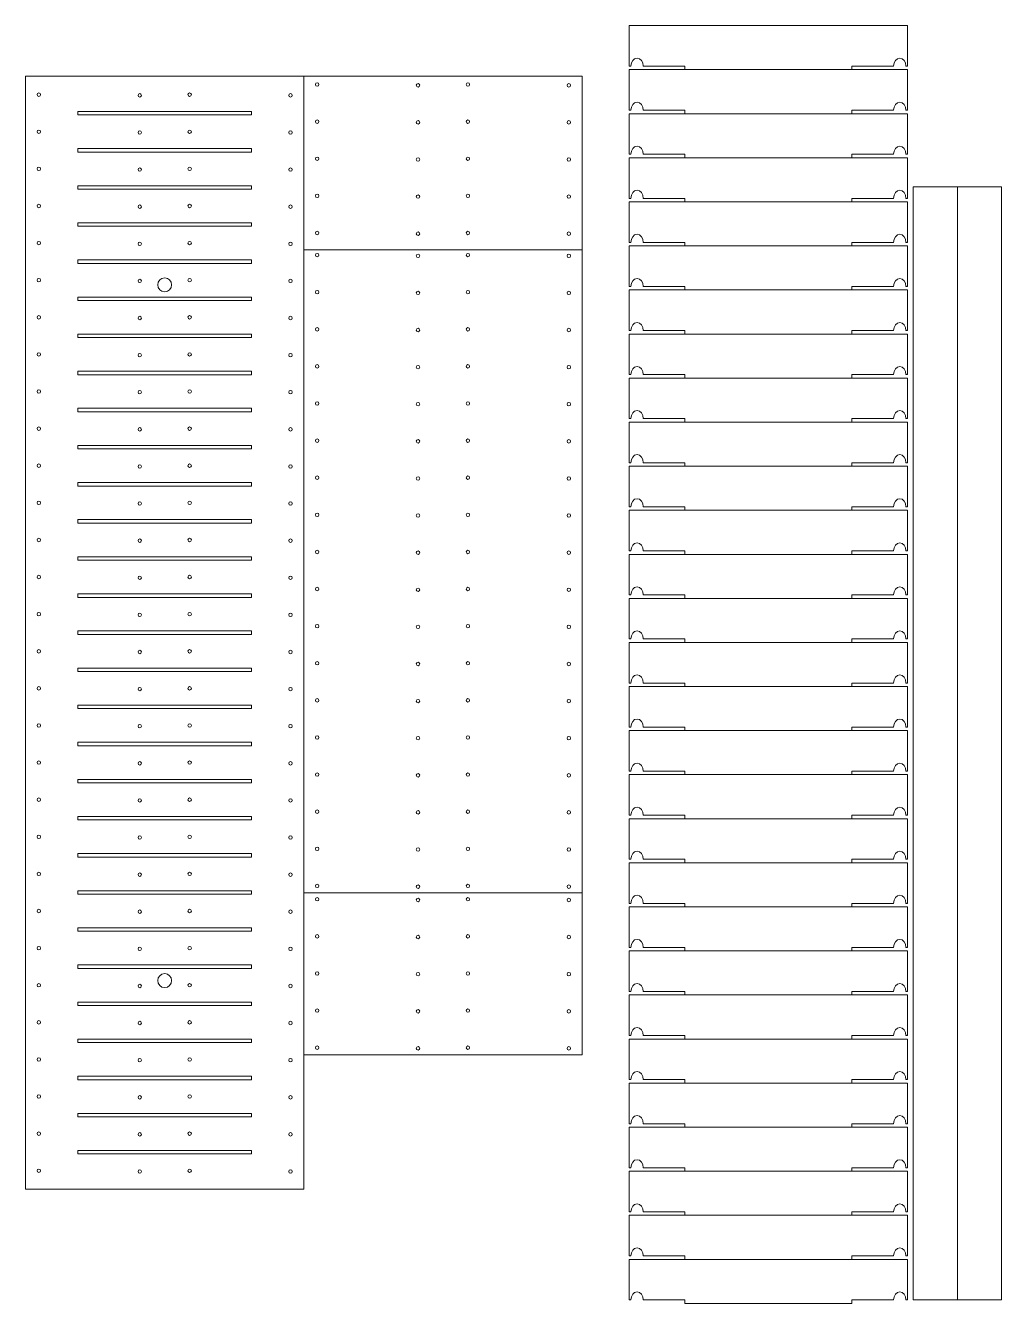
# Model space of a CAD drawing. Header units: millimetres. Extents: x -297 to 1661, y -577 to 525.
# Drawn here: x 819 to 1661, y -577 to 525 of the extents above; entities that cross this region are included whole.
import ezdxf

# ---------------------------------------------------------------- set-up
doc = ezdxf.new("R2010")
doc.units = ezdxf.units.MM
doc.header["$MEASUREMENT"] = 0
doc.layers.add('Layer 1', color=7, linetype='Continuous')

msp = doc.modelspace()

# ---------------------------------------------------------------- linework, layer by layer
at = {"layer": 'Layer 1', "color": 250, "lineweight": 20}
for points in [[(819.1889, -479.0103), (1059.1889, -479.0103), (1059.1889, 480.9897), (819.1889, 480.9897), (819.1889, -479.0103)], [(1059.1889, 331.2017), (1299.1889, 331.2017), (1299.1889, 480.9897), (1059.1889, 480.9897), (1059.1889, 331.2017)], [(864.1889, 447.4897), (1014.1889, 447.4897), (1014.1889, 450.4897), (864.1889, 450.4897), (864.1889, 447.4897)], [(864.1889, 415.4897), (1014.1889, 415.4897), (1014.1889, 418.4897), (864.1889, 418.4897), (864.1889, 415.4897)], [(864.1889, 383.4897), (1014.1889, 383.4897), (1014.1889, 386.4897), (864.1889, 386.4897), (864.1889, 383.4897)], [(1584.8147, -574.4231), (1622.8147, -574.4231), (1622.8147, 385.5769), (1584.8147, 385.5769), (1584.8147, -574.4231)], [(1622.8147, -574.4231), (1660.8147, -574.4231), (1660.8147, 385.5769), (1622.8147, 385.5769), (1622.8147, -574.4231)], [(864.1889, 351.4897), (1014.1889, 351.4897), (1014.1889, 354.4897), (864.1889, 354.4897), (864.1889, 351.4897)], [(1059.1889, -223.3652), (1299.1889, -223.3652), (1299.1889, 331.2016), (1059.1889, 331.2016), (1059.1889, -223.3652)], [(864.1889, 319.4897), (1014.1889, 319.4897), (1014.1889, 322.4897), (864.1889, 322.4897), (864.1889, 319.4897)], [(864.1889, 287.4897), (1014.1889, 287.4897), (1014.1889, 290.4897), (864.1889, 290.4897), (864.1889, 287.4897)], [(864.1889, 255.4897), (1014.1889, 255.4897), (1014.1889, 258.4897), (864.1889, 258.4897), (864.1889, 255.4897)], [(864.1889, 223.4897), (1014.1889, 223.4897), (1014.1889, 226.4897), (864.1889, 226.4897), (864.1889, 223.4897)], [(864.1889, 191.4897), (1014.1889, 191.4897), (1014.1889, 194.4897), (864.1889, 194.4897), (864.1889, 191.4897)], [(864.1889, 159.4897), (1014.1889, 159.4897), (1014.1889, 162.4897), (864.1889, 162.4897), (864.1889, 159.4897)], [(864.1889, 127.4897), (1014.1889, 127.4897), (1014.1889, 130.4897), (864.1889, 130.4897), (864.1889, 127.4897)], [(864.1889, 95.4897), (1014.1889, 95.4897), (1014.1889, 98.4897), (864.1889, 98.4897), (864.1889, 95.4897)], [(864.1889, 63.4897), (1014.1889, 63.4897), (1014.1889, 66.4897), (864.1889, 66.4897), (864.1889, 63.4897)], [(864.1889, 31.4897), (1014.1889, 31.4897), (1014.1889, 34.4897), (864.1889, 34.4897), (864.1889, 31.4897)], [(864.1889, -0.5103), (1014.1889, -0.5103), (1014.1889, 2.4897), (864.1889, 2.4897), (864.1889, -0.5103)], [(864.1889, -32.5103), (1014.1889, -32.5103), (1014.1889, -29.5103), (864.1889, -29.5103), (864.1889, -32.5103)], [(864.1889, -64.5103), (1014.1889, -64.5103), (1014.1889, -61.5103), (864.1889, -61.5103), (864.1889, -64.5103)], [(864.1889, -96.5103), (1014.1889, -96.5103), (1014.1889, -93.5103), (864.1889, -93.5103), (864.1889, -96.5103)], [(864.1889, -128.5103), (1014.1889, -128.5103), (1014.1889, -125.5103), (864.1889, -125.5103), (864.1889, -128.5103)], [(864.1889, -160.5103), (1014.1889, -160.5103), (1014.1889, -157.5103), (864.1889, -157.5103), (864.1889, -160.5103)], [(864.1889, -192.5103), (1014.1889, -192.5103), (1014.1889, -189.5103), (864.1889, -189.5103), (864.1889, -192.5103)], [(864.1889, -224.5103), (1014.1889, -224.5103), (1014.1889, -221.5103), (864.1889, -221.5103), (864.1889, -224.5103)], [(1059.1889, -363.0652), (1299.1889, -363.0652), (1299.1889, -223.3652), (1059.1889, -223.3652), (1059.1889, -363.0652)], [(864.1889, -256.5103), (1014.1889, -256.5103), (1014.1889, -253.5103), (864.1889, -253.5103), (864.1889, -256.5103)], [(864.1889, -288.5103), (1014.1889, -288.5103), (1014.1889, -285.5103), (864.1889, -285.5103), (864.1889, -288.5103)], [(864.1889, -320.5103), (1014.1889, -320.5103), (1014.1889, -317.5103), (864.1889, -317.5103), (864.1889, -320.5103)], [(864.1889, -352.5103), (1014.1889, -352.5103), (1014.1889, -349.5103), (864.1889, -349.5103), (864.1889, -352.5103)], [(864.1889, -384.5103), (1014.1889, -384.5103), (1014.1889, -381.5103), (864.1889, -381.5103), (864.1889, -384.5103)], [(864.1889, -416.5103), (1014.1889, -416.5103), (1014.1889, -413.5103), (864.1889, -413.5103), (864.1889, -416.5103)], [(864.1889, -448.5103), (1014.1889, -448.5103), (1014.1889, -445.5103), (864.1889, -445.5103), (864.1889, -448.5103)]]:
    msp.add_lwpolyline(points, close=True, dxfattribs=at)
for centre, major_axis in [((1070.6889, 473.7016), (0, 1.5)), ((1157.6889, 473.085), (0, 1.5)), ((1200.6889, 473.7016), (0, 1.5)), ((1287.6889, 473.085), (0, 1.5)), ((830.6889, 464.9897), (0, 1.5)), ((917.6889, 464.3731), (0, 1.5)), ((960.6889, 464.9897), (0, 1.5)), ((1047.6889, 464.3731), (0, 1.5)), ((1070.6889, 441.7016), (0, 1.5)), ((1157.6889, 441.085), (0, 1.5)), ((1200.6889, 441.7016), (0, 1.5)), ((1287.6889, 441.085), (0, 1.5)), ((830.6889, 432.9897), (0, 1.5)), ((917.6889, 432.3731), (0, 1.5)), ((960.6889, 432.9897), (0, 1.5)), ((1047.6889, 432.3731), (0, 1.5)), ((1070.6889, 409.7016), (0, 1.5)), ((1157.6889, 409.085), (0, 1.5)), ((1200.6889, 409.7016), (0, 1.5)), ((1287.6889, 409.085), (0, 1.5)), ((830.6889, 400.9897), (0, 1.5)), ((917.6889, 400.3731), (0, 1.5)), ((960.6889, 400.9897), (0, 1.5)), ((1047.6889, 400.3731), (0, 1.5)), ((1070.6889, 377.7016), (0, 1.5)), ((1157.6889, 377.085), (0, 1.5)), ((1200.6889, 377.7016), (0, 1.5)), ((1287.6889, 377.085), (0, 1.5)), ((830.6889, 368.9897), (0, 1.5)), ((917.6889, 368.3731), (0, 1.5)), ((960.6889, 368.9897), (0, 1.5)), ((1047.6889, 368.3731), (0, 1.5)), ((1070.6889, 345.7016), (0, 1.5)), ((1157.6889, 345.085), (0, 1.5)), ((1200.6889, 345.7016), (0, 1.5)), ((1287.6889, 345.085), (0, 1.5)), ((830.6889, 336.9897), (0, 1.5)), ((917.6889, 336.3731), (0, 1.5)), ((960.6889, 336.9897), (0, 1.5)), ((1047.6889, 336.3731), (0, 1.5)), ((1070.6889, 326.6469), (0, 1.5)), ((1157.6889, 326.0303), (0, 1.5)), ((1200.6889, 326.6469), (0, 1.5)), ((1287.6889, 326.0303), (0, 1.5)), ((830.6889, 304.9897), (0, 1.5)), ((917.6889, 304.3731), (0, 1.5)), ((939.1889, 300.9896), (0, 6)), ((960.6889, 304.9897), (0, 1.5)), ((1047.6889, 304.3731), (0, 1.5)), ((1070.6889, 294.6469), (0, 1.5)), ((1157.6889, 294.0303), (0, 1.5)), ((1200.6889, 294.6469), (0, 1.5)), ((1287.6889, 294.0303), (0, 1.5)), ((830.6889, 272.9897), (0, 1.5)), ((917.6889, 272.3731), (0, 1.5)), ((960.6889, 272.9897), (0, 1.5)), ((1047.6889, 272.3731), (0, 1.5)), ((1070.6889, 262.6469), (0, 1.5)), ((1157.6889, 262.0303), (0, 1.5)), ((1200.6889, 262.6469), (0, 1.5)), ((1287.6889, 262.0303), (0, 1.5)), ((830.6889, 240.9897), (0, 1.5)), ((960.6889, 240.9897), (0, 1.5)), ((917.6889, 240.3731), (0, 1.5)), ((1047.6889, 240.3731), (0, 1.5)), ((1070.6889, 230.6469), (0, 1.5)), ((1157.6889, 230.0303), (0, 1.5)), ((1200.6889, 230.6469), (0, 1.5)), ((1287.6889, 230.0303), (0, 1.5)), ((830.6889, 208.9897), (0, 1.5)), ((917.6889, 208.3731), (0, 1.5)), ((960.6889, 208.9897), (0, 1.5)), ((1047.6889, 208.3731), (0, 1.5)), ((1070.6889, 198.6469), (0, 1.5)), ((1157.6889, 198.0303), (0, 1.5)), ((1200.6889, 198.6469), (0, 1.5)), ((1287.6889, 198.0303), (0, 1.5)), ((830.6889, 176.9897), (0, 1.5)), ((917.6889, 176.3731), (0, 1.5)), ((960.6889, 176.9897), (0, 1.5)), ((1047.6889, 176.3731), (0, 1.5)), ((1070.6889, 166.6469), (0, 1.5)), ((1157.6889, 166.0303), (0, 1.5)), ((1200.6889, 166.6469), (0, 1.5)), ((1287.6889, 166.0303), (0, 1.5)), ((830.6889, 144.9897), (0, 1.5)), ((917.6889, 144.3731), (0, 1.5)), ((960.6889, 144.9897), (0, 1.5)), ((1047.6889, 144.3731), (0, 1.5)), ((1070.6889, 134.6469), (0, 1.5)), ((1157.6889, 134.0303), (0, 1.5)), ((1200.6889, 134.6469), (0, 1.5)), ((1287.6889, 134.0303), (0, 1.5)), ((830.6889, 112.9897), (0, 1.5)), ((917.6889, 112.3731), (0, 1.5)), ((960.6889, 112.9897), (0, 1.5)), ((1047.6889, 112.3731), (0, 1.5)), ((1070.6889, 102.6469), (0, 1.5)), ((1157.6889, 102.0303), (0, 1.5)), ((1200.6889, 102.6469), (0, 1.5)), ((1287.6889, 102.0303), (0, 1.5)), ((830.6889, 80.9897), (0, 1.5)), ((917.6889, 80.3731), (0, 1.5)), ((960.6889, 80.9897), (0, 1.5)), ((1047.6889, 80.3731), (0, 1.5)), ((1070.6889, 70.6469), (0, 1.5)), ((1157.6889, 70.0303), (0, 1.5)), ((1200.6889, 70.6469), (0, 1.5)), ((1287.6889, 70.0303), (0, 1.5)), ((830.6889, 48.9897), (0, 1.5)), ((917.6889, 48.3731), (0, 1.5)), ((960.6889, 48.9897), (0, 1.5)), ((1047.6889, 48.3731), (0, 1.5)), ((1070.6889, 38.6469), (0, 1.5)), ((1157.6889, 38.0303), (0, 1.5)), ((1200.6889, 38.6469), (0, 1.5)), ((1287.6889, 38.0303), (0, 1.5)), ((830.6889, 16.9897), (0, 1.5)), ((917.6889, 16.3731), (0, 1.5)), ((960.6889, 16.9897), (0, 1.5)), ((1047.6889, 16.3731), (0, 1.5)), ((1070.6889, 6.6469), (0, 1.5)), ((1157.6889, 6.0303), (0, 1.5)), ((1200.6889, 6.6469), (0, 1.5)), ((1287.6889, 6.0303), (0, 1.5)), ((830.6889, -15.0103), (0, 1.5)), ((917.6889, -15.6269), (0, 1.5)), ((960.6889, -15.0103), (0, 1.5)), ((1047.6889, -15.6269), (0, 1.5)), ((1070.6889, -25.3531), (0, 1.5)), ((1157.6889, -25.9697), (0, 1.5)), ((1200.6889, -25.3531), (0, 1.5)), ((1287.6889, -25.9697), (0, 1.5)), ((830.6889, -47.0103), (0, 1.5)), ((917.6889, -47.6269), (0, 1.5)), ((960.6889, -47.0103), (0, 1.5)), ((1047.6889, -47.6269), (0, 1.5)), ((1070.6889, -57.3531), (0, 1.5)), ((1157.6889, -57.9697), (0, 1.5)), ((1200.6889, -57.3531), (0, 1.5)), ((1287.6889, -57.9697), (0, 1.5)), ((830.6889, -79.0103), (0, 1.5)), ((917.6889, -79.6269), (0, 1.5)), ((960.6889, -79.0103), (0, 1.5)), ((1047.6889, -79.6269), (0, 1.5)), ((1070.6889, -89.3531), (0, 1.5)), ((1200.6889, -89.3531), (0, 1.5)), ((1157.6889, -89.9697), (0, 1.5)), ((1287.6889, -89.9697), (0, 1.5)), ((830.6889, -111.0103), (0, 1.5)), ((917.6889, -111.6269), (0, 1.5)), ((960.6889, -111.0103), (0, 1.5)), ((1047.6889, -111.6269), (0, 1.5)), ((1070.6889, -121.3531), (0, 1.5)), ((1157.6889, -121.9697), (0, 1.5)), ((1200.6889, -121.3531), (0, 1.5)), ((1287.6889, -121.9697), (0, 1.5)), ((830.6889, -143.0103), (0, 1.5)), ((917.6889, -143.6269), (0, 1.5)), ((960.6889, -143.0103), (0, 1.5)), ((1047.6889, -143.6269), (0, 1.5)), ((1070.6889, -153.3531), (0, 1.5)), ((1157.6889, -153.9697), (0, 1.5)), ((1200.6889, -153.3531), (0, 1.5)), ((1287.6889, -153.9697), (0, 1.5)), ((830.6889, -175.0103), (0, 1.5)), ((917.6889, -175.6269), (0, 1.5)), ((960.6889, -175.0103), (0, 1.5)), ((1047.6889, -175.6269), (0, 1.5)), ((1070.6889, -185.3531), (0, 1.5)), ((1157.6889, -185.9697), (0, 1.5)), ((1200.6889, -185.3531), (0, 1.5)), ((1287.6889, -185.9697), (0, 1.5)), ((830.6889, -207.0103), (0, 1.5)), ((917.6889, -207.6269), (0, 1.5)), ((960.6889, -207.0103), (0, 1.5)), ((1047.6889, -207.6269), (0, 1.5)), ((1070.6889, -217.3531), (0, 1.5)), ((1157.6889, -217.9697), (0, 1.5)), ((1200.6889, -217.3531), (0, 1.5)), ((1287.6889, -217.9697), (0, 1.5)), ((1070.6889, -228.8598), (0, 1.5)), ((1157.6889, -229.4764), (0, 1.5)), ((1200.6889, -228.8598), (0, 1.5)), ((1287.6889, -229.4764), (0, 1.5)), ((830.6889, -239.0103), (0, 1.5)), ((917.6889, -239.6269), (0, 1.5)), ((960.6889, -239.0103), (0, 1.5)), ((1047.6889, -239.6269), (0, 1.5)), ((1070.6889, -260.8598), (0, 1.5)), ((1157.6889, -261.4764), (0, 1.5)), ((1200.6889, -260.8598), (0, 1.5)), ((1287.6889, -261.4764), (0, 1.5)), ((830.6889, -271.0103), (0, 1.5)), ((917.6889, -271.6269), (0, 1.5)), ((960.6889, -271.0103), (0, 1.5)), ((1047.6889, -271.6269), (0, 1.5)), ((939.1889, -299.0104), (0, 6)), ((1070.6889, -292.8598), (0, 1.5)), ((1157.6889, -293.4764), (0, 1.5)), ((1200.6889, -292.8598), (0, 1.5)), ((1287.6889, -293.4764), (0, 1.5)), ((830.6889, -303.0103), (0, 1.5)), ((917.6889, -303.6269), (0, 1.5)), ((960.6889, -303.0103), (0, 1.5)), ((1047.6889, -303.6269), (0, 1.5)), ((1070.6889, -324.8598), (0, 1.5)), ((1157.6889, -325.4764), (0, 1.5)), ((1200.6889, -324.8598), (0, 1.5)), ((1287.6889, -325.4764), (0, 1.5)), ((830.6889, -335.0103), (0, 1.5)), ((917.6889, -335.6269), (0, 1.5)), ((960.6889, -335.0103), (0, 1.5)), ((1047.6889, -335.6269), (0, 1.5)), ((1070.6889, -356.8598), (0, 1.5)), ((1157.6889, -357.4764), (0, 1.5)), ((1200.6889, -356.8598), (0, 1.5)), ((1287.6889, -357.4764), (0, 1.5)), ((830.6889, -367.0103), (0, 1.5)), ((917.6889, -367.6269), (0, 1.5)), ((960.6889, -367.0103), (0, 1.5)), ((1047.6889, -367.6269), (0, 1.5)), ((830.6889, -399.0103), (0, 1.5)), ((917.6889, -399.6269), (0, 1.5)), ((960.6889, -399.0103), (0, 1.5)), ((1047.6889, -399.6269), (0, 1.5)), ((830.6889, -431.0103), (0, 1.5)), ((960.6889, -431.0103), (0, 1.5)), ((917.6889, -431.6269), (0, 1.5)), ((1047.6889, -431.6269), (0, 1.5)), ((830.6889, -463.0103), (0, 1.5)), ((917.6889, -463.6269), (0, 1.5)), ((960.6889, -463.0103), (0, 1.5)), ((1047.6889, -463.6269), (0, 1.5))]:
    msp.add_ellipse(centre, major_axis=major_axis, ratio=1, dxfattribs=at)
for points in [[(1531.8147, 489.5769), (1531.8147, 489.5769), (1531.8147, 486.5769), (1531.8147, 486.5769), (1531.8147, 486.5769), (1531.8147, 486.5769), (1387.8147, 486.5769), (1387.8147, 486.5769), (1387.8147, 486.5769), (1387.8147, 486.5769), (1387.8147, 489.5769), (1387.8147, 489.5769), (1387.8147, 489.5769), (1387.8147, 489.5769), (1351.8147, 489.5769), (1351.8147, 489.5769), (1351.8147, 489.5769), (1351.8147, 493.4346), (1349.4494, 496.5619), (1346.5315, 496.5619), (1346.5315, 496.5619), (1343.6137, 496.5619), (1341.2484, 493.4346), (1341.2484, 489.5769), (1341.2484, 489.5769), (1341.2484, 489.5769), (1339.8147, 489.5769), (1339.8147, 489.5769), (1339.8147, 489.5769), (1339.8147, 489.5769), (1339.8147, 524.5769), (1339.8147, 524.5769), (1339.8147, 524.5769), (1339.8147, 524.5769), (1579.8147, 524.5769), (1579.8147, 524.5769), (1579.8147, 524.5769), (1579.8147, 524.5769), (1579.8147, 489.5769), (1579.8147, 489.5769), (1579.8147, 489.5769), (1579.8147, 489.5769), (1578.381, 489.5769), (1578.381, 489.5769), (1578.381, 489.5769), (1578.381, 493.4346), (1576.0157, 496.5619), (1573.0979, 496.5619), (1573.0979, 496.5619), (1570.18, 496.5619), (1567.8147, 493.4346), (1567.8147, 489.5769), (1567.8147, 489.5769), (1567.8147, 489.5769), (1531.8147, 489.5769), (1531.8147, 489.5769)], [(1531.8147, 451.5769), (1531.8147, 451.5769), (1531.8147, 448.5769), (1531.8147, 448.5769), (1531.8147, 448.5769), (1531.8147, 448.5769), (1387.8147, 448.5769), (1387.8147, 448.5769), (1387.8147, 448.5769), (1387.8147, 448.5769), (1387.8147, 451.5769), (1387.8147, 451.5769), (1387.8147, 451.5769), (1387.8147, 451.5769), (1351.8147, 451.5769), (1351.8147, 451.5769), (1351.8147, 451.5769), (1351.8147, 455.4346), (1349.4494, 458.5619), (1346.5315, 458.5619), (1346.5315, 458.5619), (1343.6137, 458.5619), (1341.2484, 455.4346), (1341.2484, 451.5769), (1341.2484, 451.5769), (1341.2484, 451.5769), (1339.8147, 451.5769), (1339.8147, 451.5769), (1339.8147, 451.5769), (1339.8147, 451.5769), (1339.8147, 486.5769), (1339.8147, 486.5769), (1339.8147, 486.5769), (1339.8147, 486.5769), (1579.8147, 486.5769), (1579.8147, 486.5769), (1579.8147, 486.5769), (1579.8147, 486.5769), (1579.8147, 451.5769), (1579.8147, 451.5769), (1579.8147, 451.5769), (1579.8147, 451.5769), (1578.381, 451.5769), (1578.381, 451.5769), (1578.381, 451.5769), (1578.381, 455.4346), (1576.0157, 458.5619), (1573.0979, 458.5619), (1573.0979, 458.5619), (1570.18, 458.5619), (1567.8147, 455.4346), (1567.8147, 451.5769), (1567.8147, 451.5769), (1567.8147, 451.5769), (1531.8147, 451.5769), (1531.8147, 451.5769)], [(1531.8147, 413.5769), (1531.8147, 413.5769), (1531.8147, 410.5769), (1531.8147, 410.5769), (1531.8147, 410.5769), (1531.8147, 410.5769), (1387.8147, 410.5769), (1387.8147, 410.5769), (1387.8147, 410.5769), (1387.8147, 410.5769), (1387.8147, 413.5769), (1387.8147, 413.5769), (1387.8147, 413.5769), (1387.8147, 413.5769), (1351.8147, 413.5769), (1351.8147, 413.5769), (1351.8147, 413.5769), (1351.8147, 417.4346), (1349.4494, 420.5619), (1346.5315, 420.5619), (1346.5315, 420.5619), (1343.6137, 420.5619), (1341.2484, 417.4346), (1341.2484, 413.5769), (1341.2484, 413.5769), (1341.2484, 413.5769), (1339.8147, 413.5769), (1339.8147, 413.5769), (1339.8147, 413.5769), (1339.8147, 413.5769), (1339.8147, 448.5769), (1339.8147, 448.5769), (1339.8147, 448.5769), (1339.8147, 448.5769), (1579.8147, 448.5769), (1579.8147, 448.5769), (1579.8147, 448.5769), (1579.8147, 448.5769), (1579.8147, 413.5769), (1579.8147, 413.5769), (1579.8147, 413.5769), (1579.8147, 413.5769), (1578.381, 413.5769), (1578.381, 413.5769), (1578.381, 413.5769), (1578.381, 417.4346), (1576.0157, 420.5619), (1573.0979, 420.5619), (1573.0979, 420.5619), (1570.18, 420.5619), (1567.8147, 417.4346), (1567.8147, 413.5769), (1567.8147, 413.5769), (1567.8147, 413.5769), (1531.8147, 413.5769), (1531.8147, 413.5769)], [(1531.8147, 375.5769), (1531.8147, 375.5769), (1531.8147, 372.5769), (1531.8147, 372.5769), (1531.8147, 372.5769), (1531.8147, 372.5769), (1387.8147, 372.5769), (1387.8147, 372.5769), (1387.8147, 372.5769), (1387.8147, 372.5769), (1387.8147, 375.5769), (1387.8147, 375.5769), (1387.8147, 375.5769), (1387.8147, 375.5769), (1351.8147, 375.5769), (1351.8147, 375.5769), (1351.8147, 375.5769), (1351.8147, 379.4346), (1349.4494, 382.5619), (1346.5315, 382.5619), (1346.5315, 382.5619), (1343.6137, 382.5619), (1341.2484, 379.4346), (1341.2484, 375.5769), (1341.2484, 375.5769), (1341.2484, 375.5769), (1339.8147, 375.5769), (1339.8147, 375.5769), (1339.8147, 375.5769), (1339.8147, 375.5769), (1339.8147, 410.5769), (1339.8147, 410.5769), (1339.8147, 410.5769), (1339.8147, 410.5769), (1579.8147, 410.5769), (1579.8147, 410.5769), (1579.8147, 410.5769), (1579.8147, 410.5769), (1579.8147, 375.5769), (1579.8147, 375.5769), (1579.8147, 375.5769), (1579.8147, 375.5769), (1578.381, 375.5769), (1578.381, 375.5769), (1578.381, 375.5769), (1578.381, 379.4346), (1576.0157, 382.5619), (1573.0979, 382.5619), (1573.0979, 382.5619), (1570.18, 382.5619), (1567.8147, 379.4346), (1567.8147, 375.5769), (1567.8147, 375.5769), (1567.8147, 375.5769), (1531.8147, 375.5769), (1531.8147, 375.5769)], [(1531.8147, 337.5769), (1531.8147, 337.5769), (1531.8147, 334.5769), (1531.8147, 334.5769), (1531.8147, 334.5769), (1531.8147, 334.5769), (1387.8147, 334.5769), (1387.8147, 334.5769), (1387.8147, 334.5769), (1387.8147, 334.5769), (1387.8147, 337.5769), (1387.8147, 337.5769), (1387.8147, 337.5769), (1387.8147, 337.5769), (1351.8147, 337.5769), (1351.8147, 337.5769), (1351.8147, 337.5769), (1351.8147, 341.4346), (1349.4494, 344.5619), (1346.5315, 344.5619), (1346.5315, 344.5619), (1343.6137, 344.5619), (1341.2484, 341.4346), (1341.2484, 337.5769), (1341.2484, 337.5769), (1341.2484, 337.5769), (1339.8147, 337.5769), (1339.8147, 337.5769), (1339.8147, 337.5769), (1339.8147, 337.5769), (1339.8147, 372.5769), (1339.8147, 372.5769), (1339.8147, 372.5769), (1339.8147, 372.5769), (1579.8147, 372.5769), (1579.8147, 372.5769), (1579.8147, 372.5769), (1579.8147, 372.5769), (1579.8147, 337.5769), (1579.8147, 337.5769), (1579.8147, 337.5769), (1579.8147, 337.5769), (1578.381, 337.5769), (1578.381, 337.5769), (1578.381, 337.5769), (1578.381, 341.4346), (1576.0157, 344.5619), (1573.0979, 344.5619), (1573.0979, 344.5619), (1570.18, 344.5619), (1567.8147, 341.4346), (1567.8147, 337.5769), (1567.8147, 337.5769), (1567.8147, 337.5769), (1531.8147, 337.5769), (1531.8147, 337.5769)], [(1531.8147, 299.5769), (1531.8147, 299.5769), (1531.8147, 296.5769), (1531.8147, 296.5769), (1531.8147, 296.5769), (1531.8147, 296.5769), (1387.8147, 296.5769), (1387.8147, 296.5769), (1387.8147, 296.5769), (1387.8147, 296.5769), (1387.8147, 299.5769), (1387.8147, 299.5769), (1387.8147, 299.5769), (1387.8147, 299.5769), (1351.8147, 299.5769), (1351.8147, 299.5769), (1351.8147, 299.5769), (1351.8147, 303.4346), (1349.4494, 306.5619), (1346.5315, 306.5619), (1346.5315, 306.5619), (1343.6137, 306.5619), (1341.2484, 303.4346), (1341.2484, 299.5769), (1341.2484, 299.5769), (1341.2484, 299.5769), (1339.8147, 299.5769), (1339.8147, 299.5769), (1339.8147, 299.5769), (1339.8147, 299.5769), (1339.8147, 334.5769), (1339.8147, 334.5769), (1339.8147, 334.5769), (1339.8147, 334.5769), (1579.8147, 334.5769), (1579.8147, 334.5769), (1579.8147, 334.5769), (1579.8147, 334.5769), (1579.8147, 299.5769), (1579.8147, 299.5769), (1579.8147, 299.5769), (1579.8147, 299.5769), (1578.381, 299.5769), (1578.381, 299.5769), (1578.381, 299.5769), (1578.381, 303.4346), (1576.0157, 306.5619), (1573.0979, 306.5619), (1573.0979, 306.5619), (1570.18, 306.5619), (1567.8147, 303.4346), (1567.8147, 299.5769), (1567.8147, 299.5769), (1567.8147, 299.5769), (1531.8147, 299.5769), (1531.8147, 299.5769)], [(1531.8147, 261.5769), (1531.8147, 261.5769), (1531.8147, 258.5769), (1531.8147, 258.5769), (1531.8147, 258.5769), (1531.8147, 258.5769), (1387.8147, 258.5769), (1387.8147, 258.5769), (1387.8147, 258.5769), (1387.8147, 258.5769), (1387.8147, 261.5769), (1387.8147, 261.5769), (1387.8147, 261.5769), (1387.8147, 261.5769), (1351.8147, 261.5769), (1351.8147, 261.5769), (1351.8147, 261.5769), (1351.8147, 265.4346), (1349.4494, 268.5619), (1346.5315, 268.5619), (1346.5315, 268.5619), (1343.6137, 268.5619), (1341.2484, 265.4346), (1341.2484, 261.5769), (1341.2484, 261.5769), (1341.2484, 261.5769), (1339.8147, 261.5769), (1339.8147, 261.5769), (1339.8147, 261.5769), (1339.8147, 261.5769), (1339.8147, 296.5769), (1339.8147, 296.5769), (1339.8147, 296.5769), (1339.8147, 296.5769), (1579.8147, 296.5769), (1579.8147, 296.5769), (1579.8147, 296.5769), (1579.8147, 296.5769), (1579.8147, 261.5769), (1579.8147, 261.5769), (1579.8147, 261.5769), (1579.8147, 261.5769), (1578.381, 261.5769), (1578.381, 261.5769), (1578.381, 261.5769), (1578.381, 265.4346), (1576.0157, 268.5619), (1573.0979, 268.5619), (1573.0979, 268.5619), (1570.18, 268.5619), (1567.8147, 265.4346), (1567.8147, 261.5769), (1567.8147, 261.5769), (1567.8147, 261.5769), (1531.8147, 261.5769), (1531.8147, 261.5769)], [(1531.8147, 223.5769), (1531.8147, 223.5769), (1531.8147, 220.5769), (1531.8147, 220.5769), (1531.8147, 220.5769), (1531.8147, 220.5769), (1387.8147, 220.5769), (1387.8147, 220.5769), (1387.8147, 220.5769), (1387.8147, 220.5769), (1387.8147, 223.5769), (1387.8147, 223.5769), (1387.8147, 223.5769), (1387.8147, 223.5769), (1351.8147, 223.5769), (1351.8147, 223.5769), (1351.8147, 223.5769), (1351.8147, 227.4346), (1349.4494, 230.5619), (1346.5315, 230.5619), (1346.5315, 230.5619), (1343.6137, 230.5619), (1341.2484, 227.4346), (1341.2484, 223.5769), (1341.2484, 223.5769), (1341.2484, 223.5769), (1339.8147, 223.5769), (1339.8147, 223.5769), (1339.8147, 223.5769), (1339.8147, 223.5769), (1339.8147, 258.5769), (1339.8147, 258.5769), (1339.8147, 258.5769), (1339.8147, 258.5769), (1579.8147, 258.5769), (1579.8147, 258.5769), (1579.8147, 258.5769), (1579.8147, 258.5769), (1579.8147, 223.5769), (1579.8147, 223.5769), (1579.8147, 223.5769), (1579.8147, 223.5769), (1578.381, 223.5769), (1578.381, 223.5769), (1578.381, 223.5769), (1578.381, 227.4346), (1576.0157, 230.5619), (1573.0979, 230.5619), (1573.0979, 230.5619), (1570.18, 230.5619), (1567.8147, 227.4346), (1567.8147, 223.5769), (1567.8147, 223.5769), (1567.8147, 223.5769), (1531.8147, 223.5769), (1531.8147, 223.5769)], [(1531.8147, 185.5769), (1531.8147, 185.5769), (1531.8147, 182.5769), (1531.8147, 182.5769), (1531.8147, 182.5769), (1531.8147, 182.5769), (1387.8147, 182.5769), (1387.8147, 182.5769), (1387.8147, 182.5769), (1387.8147, 182.5769), (1387.8147, 185.5769), (1387.8147, 185.5769), (1387.8147, 185.5769), (1387.8147, 185.5769), (1351.8147, 185.5769), (1351.8147, 185.5769), (1351.8147, 185.5769), (1351.8147, 189.4346), (1349.4494, 192.5619), (1346.5315, 192.5619), (1346.5315, 192.5619), (1343.6137, 192.5619), (1341.2484, 189.4346), (1341.2484, 185.5769), (1341.2484, 185.5769), (1341.2484, 185.5769), (1339.8147, 185.5769), (1339.8147, 185.5769), (1339.8147, 185.5769), (1339.8147, 185.5769), (1339.8147, 220.5769), (1339.8147, 220.5769), (1339.8147, 220.5769), (1339.8147, 220.5769), (1579.8147, 220.5769), (1579.8147, 220.5769), (1579.8147, 220.5769), (1579.8147, 220.5769), (1579.8147, 185.5769), (1579.8147, 185.5769), (1579.8147, 185.5769), (1579.8147, 185.5769), (1578.381, 185.5769), (1578.381, 185.5769), (1578.381, 185.5769), (1578.381, 189.4346), (1576.0157, 192.5619), (1573.0979, 192.5619), (1573.0979, 192.5619), (1570.18, 192.5619), (1567.8147, 189.4346), (1567.8147, 185.5769), (1567.8147, 185.5769), (1567.8147, 185.5769), (1531.8147, 185.5769), (1531.8147, 185.5769)], [(1531.8147, 147.5769), (1531.8147, 147.5769), (1531.8147, 144.5769), (1531.8147, 144.5769), (1531.8147, 144.5769), (1531.8147, 144.5769), (1387.8147, 144.5769), (1387.8147, 144.5769), (1387.8147, 144.5769), (1387.8147, 144.5769), (1387.8147, 147.5769), (1387.8147, 147.5769), (1387.8147, 147.5769), (1387.8147, 147.5769), (1351.8147, 147.5769), (1351.8147, 147.5769), (1351.8147, 147.5769), (1351.8147, 151.4346), (1349.4494, 154.5619), (1346.5315, 154.5619), (1346.5315, 154.5619), (1343.6137, 154.5619), (1341.2484, 151.4346), (1341.2484, 147.5769), (1341.2484, 147.5769), (1341.2484, 147.5769), (1339.8147, 147.5769), (1339.8147, 147.5769), (1339.8147, 147.5769), (1339.8147, 147.5769), (1339.8147, 182.5769), (1339.8147, 182.5769), (1339.8147, 182.5769), (1339.8147, 182.5769), (1579.8147, 182.5769), (1579.8147, 182.5769), (1579.8147, 182.5769), (1579.8147, 182.5769), (1579.8147, 147.5769), (1579.8147, 147.5769), (1579.8147, 147.5769), (1579.8147, 147.5769), (1578.381, 147.5769), (1578.381, 147.5769), (1578.381, 147.5769), (1578.381, 151.4346), (1576.0157, 154.5619), (1573.0979, 154.5619), (1573.0979, 154.5619), (1570.18, 154.5619), (1567.8147, 151.4346), (1567.8147, 147.5769), (1567.8147, 147.5769), (1567.8147, 147.5769), (1531.8147, 147.5769), (1531.8147, 147.5769)], [(1531.8147, 109.5769), (1531.8147, 109.5769), (1531.8147, 106.5769), (1531.8147, 106.5769), (1531.8147, 106.5769), (1531.8147, 106.5769), (1387.8147, 106.5769), (1387.8147, 106.5769), (1387.8147, 106.5769), (1387.8147, 106.5769), (1387.8147, 109.5769), (1387.8147, 109.5769), (1387.8147, 109.5769), (1387.8147, 109.5769), (1351.8147, 109.5769), (1351.8147, 109.5769), (1351.8147, 109.5769), (1351.8147, 113.4346), (1349.4494, 116.5619), (1346.5315, 116.5619), (1346.5315, 116.5619), (1343.6137, 116.5619), (1341.2484, 113.4346), (1341.2484, 109.5769), (1341.2484, 109.5769), (1341.2484, 109.5769), (1339.8147, 109.5769), (1339.8147, 109.5769), (1339.8147, 109.5769), (1339.8147, 109.5769), (1339.8147, 144.5769), (1339.8147, 144.5769), (1339.8147, 144.5769), (1339.8147, 144.5769), (1579.8147, 144.5769), (1579.8147, 144.5769), (1579.8147, 144.5769), (1579.8147, 144.5769), (1579.8147, 109.5769), (1579.8147, 109.5769), (1579.8147, 109.5769), (1579.8147, 109.5769), (1578.381, 109.5769), (1578.381, 109.5769), (1578.381, 109.5769), (1578.381, 113.4346), (1576.0157, 116.5619), (1573.0979, 116.5619), (1573.0979, 116.5619), (1570.18, 116.5619), (1567.8147, 113.4346), (1567.8147, 109.5769), (1567.8147, 109.5769), (1567.8147, 109.5769), (1531.8147, 109.5769), (1531.8147, 109.5769)], [(1531.8147, 71.5769), (1531.8147, 71.5769), (1531.8147, 68.5769), (1531.8147, 68.5769), (1531.8147, 68.5769), (1531.8147, 68.5769), (1387.8147, 68.5769), (1387.8147, 68.5769), (1387.8147, 68.5769), (1387.8147, 68.5769), (1387.8147, 71.5769), (1387.8147, 71.5769), (1387.8147, 71.5769), (1387.8147, 71.5769), (1351.8147, 71.5769), (1351.8147, 71.5769), (1351.8147, 71.5769), (1351.8147, 75.4346), (1349.4494, 78.5619), (1346.5315, 78.5619), (1346.5315, 78.5619), (1343.6137, 78.5619), (1341.2484, 75.4346), (1341.2484, 71.5769), (1341.2484, 71.5769), (1341.2484, 71.5769), (1339.8147, 71.5769), (1339.8147, 71.5769), (1339.8147, 71.5769), (1339.8147, 71.5769), (1339.8147, 106.5769), (1339.8147, 106.5769), (1339.8147, 106.5769), (1339.8147, 106.5769), (1579.8147, 106.5769), (1579.8147, 106.5769), (1579.8147, 106.5769), (1579.8147, 106.5769), (1579.8147, 71.5769), (1579.8147, 71.5769), (1579.8147, 71.5769), (1579.8147, 71.5769), (1578.381, 71.5769), (1578.381, 71.5769), (1578.381, 71.5769), (1578.381, 75.4346), (1576.0157, 78.5619), (1573.0979, 78.5619), (1573.0979, 78.5619), (1570.18, 78.5619), (1567.8147, 75.4346), (1567.8147, 71.5769), (1567.8147, 71.5769), (1567.8147, 71.5769), (1531.8147, 71.5769), (1531.8147, 71.5769)], [(1531.8147, 33.5769), (1531.8147, 33.5769), (1531.8147, 30.5769), (1531.8147, 30.5769), (1531.8147, 30.5769), (1531.8147, 30.5769), (1387.8147, 30.5769), (1387.8147, 30.5769), (1387.8147, 30.5769), (1387.8147, 30.5769), (1387.8147, 33.5769), (1387.8147, 33.5769), (1387.8147, 33.5769), (1387.8147, 33.5769), (1351.8147, 33.5769), (1351.8147, 33.5769), (1351.8147, 33.5769), (1351.8147, 37.4346), (1349.4494, 40.5619), (1346.5315, 40.5619), (1346.5315, 40.5619), (1343.6137, 40.5619), (1341.2484, 37.4346), (1341.2484, 33.5769), (1341.2484, 33.5769), (1341.2484, 33.5769), (1339.8147, 33.5769), (1339.8147, 33.5769), (1339.8147, 33.5769), (1339.8147, 33.5769), (1339.8147, 68.5769), (1339.8147, 68.5769), (1339.8147, 68.5769), (1339.8147, 68.5769), (1579.8147, 68.5769), (1579.8147, 68.5769), (1579.8147, 68.5769), (1579.8147, 68.5769), (1579.8147, 33.5769), (1579.8147, 33.5769), (1579.8147, 33.5769), (1579.8147, 33.5769), (1578.381, 33.5769), (1578.381, 33.5769), (1578.381, 33.5769), (1578.381, 37.4346), (1576.0157, 40.5619), (1573.0979, 40.5619), (1573.0979, 40.5619), (1570.18, 40.5619), (1567.8147, 37.4346), (1567.8147, 33.5769), (1567.8147, 33.5769), (1567.8147, 33.5769), (1531.8147, 33.5769), (1531.8147, 33.5769)], [(1531.8147, -4.4231), (1531.8147, -4.4231), (1531.8147, -7.4231), (1531.8147, -7.4231), (1531.8147, -7.4231), (1531.8147, -7.4231), (1387.8147, -7.4231), (1387.8147, -7.4231), (1387.8147, -7.4231), (1387.8147, -7.4231), (1387.8147, -4.4231), (1387.8147, -4.4231), (1387.8147, -4.4231), (1387.8147, -4.4231), (1351.8147, -4.4231), (1351.8147, -4.4231), (1351.8147, -4.4231), (1351.8147, -0.5654), (1349.4494, 2.5619), (1346.5315, 2.5619), (1346.5315, 2.5619), (1343.6137, 2.5619), (1341.2484, -0.5654), (1341.2484, -4.4231), (1341.2484, -4.4231), (1341.2484, -4.4231), (1339.8147, -4.4231), (1339.8147, -4.4231), (1339.8147, -4.4231), (1339.8147, -4.4231), (1339.8147, 30.5769), (1339.8147, 30.5769), (1339.8147, 30.5769), (1339.8147, 30.5769), (1579.8147, 30.5769), (1579.8147, 30.5769), (1579.8147, 30.5769), (1579.8147, 30.5769), (1579.8147, -4.4231), (1579.8147, -4.4231), (1579.8147, -4.4231), (1579.8147, -4.4231), (1578.381, -4.4231), (1578.381, -4.4231), (1578.381, -4.4231), (1578.381, -0.5654), (1576.0157, 2.5619), (1573.0979, 2.5619), (1573.0979, 2.5619), (1570.18, 2.5619), (1567.8147, -0.5654), (1567.8147, -4.4231), (1567.8147, -4.4231), (1567.8147, -4.4231), (1531.8147, -4.4231), (1531.8147, -4.4231)], [(1531.8147, -42.4231), (1531.8147, -42.4231), (1531.8147, -45.4231), (1531.8147, -45.4231), (1531.8147, -45.4231), (1531.8147, -45.4231), (1387.8147, -45.4231), (1387.8147, -45.4231), (1387.8147, -45.4231), (1387.8147, -45.4231), (1387.8147, -42.4231), (1387.8147, -42.4231), (1387.8147, -42.4231), (1387.8147, -42.4231), (1351.8147, -42.4231), (1351.8147, -42.4231), (1351.8147, -42.4231), (1351.8147, -38.5654), (1349.4494, -35.4381), (1346.5315, -35.4381), (1346.5315, -35.4381), (1343.6137, -35.4381), (1341.2484, -38.5654), (1341.2484, -42.4231), (1341.2484, -42.4231), (1341.2484, -42.4231), (1339.8147, -42.4231), (1339.8147, -42.4231), (1339.8147, -42.4231), (1339.8147, -42.4231), (1339.8147, -7.4231), (1339.8147, -7.4231), (1339.8147, -7.4231), (1339.8147, -7.4231), (1579.8147, -7.4231), (1579.8147, -7.4231), (1579.8147, -7.4231), (1579.8147, -7.4231), (1579.8147, -42.4231), (1579.8147, -42.4231), (1579.8147, -42.4231), (1579.8147, -42.4231), (1578.381, -42.4231), (1578.381, -42.4231), (1578.381, -42.4231), (1578.381, -38.5654), (1576.0157, -35.4381), (1573.0979, -35.4381), (1573.0979, -35.4381), (1570.18, -35.4381), (1567.8147, -38.5654), (1567.8147, -42.4231), (1567.8147, -42.4231), (1567.8147, -42.4231), (1531.8147, -42.4231), (1531.8147, -42.4231)], [(1531.8147, -80.4231), (1531.8147, -80.4231), (1531.8147, -83.4231), (1531.8147, -83.4231), (1531.8147, -83.4231), (1531.8147, -83.4231), (1387.8147, -83.4231), (1387.8147, -83.4231), (1387.8147, -83.4231), (1387.8147, -83.4231), (1387.8147, -80.4231), (1387.8147, -80.4231), (1387.8147, -80.4231), (1387.8147, -80.4231), (1351.8147, -80.4231), (1351.8147, -80.4231), (1351.8147, -80.4231), (1351.8147, -76.5654), (1349.4494, -73.4381), (1346.5315, -73.4381), (1346.5315, -73.4381), (1343.6137, -73.4381), (1341.2484, -76.5654), (1341.2484, -80.4231), (1341.2484, -80.4231), (1341.2484, -80.4231), (1339.8147, -80.4231), (1339.8147, -80.4231), (1339.8147, -80.4231), (1339.8147, -80.4231), (1339.8147, -45.4231), (1339.8147, -45.4231), (1339.8147, -45.4231), (1339.8147, -45.4231), (1579.8147, -45.4231), (1579.8147, -45.4231), (1579.8147, -45.4231), (1579.8147, -45.4231), (1579.8147, -80.4231), (1579.8147, -80.4231), (1579.8147, -80.4231), (1579.8147, -80.4231), (1578.381, -80.4231), (1578.381, -80.4231), (1578.381, -80.4231), (1578.381, -76.5654), (1576.0157, -73.4381), (1573.0979, -73.4381), (1573.0979, -73.4381), (1570.18, -73.4381), (1567.8147, -76.5654), (1567.8147, -80.4231), (1567.8147, -80.4231), (1567.8147, -80.4231), (1531.8147, -80.4231), (1531.8147, -80.4231)], [(1531.8147, -118.4231), (1531.8147, -118.4231), (1531.8147, -121.4231), (1531.8147, -121.4231), (1531.8147, -121.4231), (1531.8147, -121.4231), (1387.8147, -121.4231), (1387.8147, -121.4231), (1387.8147, -121.4231), (1387.8147, -121.4231), (1387.8147, -118.4231), (1387.8147, -118.4231), (1387.8147, -118.4231), (1387.8147, -118.4231), (1351.8147, -118.4231), (1351.8147, -118.4231), (1351.8147, -118.4231), (1351.8147, -114.5654), (1349.4494, -111.4381), (1346.5315, -111.4381), (1346.5315, -111.4381), (1343.6137, -111.4381), (1341.2484, -114.5654), (1341.2484, -118.4231), (1341.2484, -118.4231), (1341.2484, -118.4231), (1339.8147, -118.4231), (1339.8147, -118.4231), (1339.8147, -118.4231), (1339.8147, -118.4231), (1339.8147, -83.4231), (1339.8147, -83.4231), (1339.8147, -83.4231), (1339.8147, -83.4231), (1579.8147, -83.4231), (1579.8147, -83.4231), (1579.8147, -83.4231), (1579.8147, -83.4231), (1579.8147, -118.4231), (1579.8147, -118.4231), (1579.8147, -118.4231), (1579.8147, -118.4231), (1578.381, -118.4231), (1578.381, -118.4231), (1578.381, -118.4231), (1578.381, -114.5654), (1576.0157, -111.4381), (1573.0979, -111.4381), (1573.0979, -111.4381), (1570.18, -111.4381), (1567.8147, -114.5654), (1567.8147, -118.4231), (1567.8147, -118.4231), (1567.8147, -118.4231), (1531.8147, -118.4231), (1531.8147, -118.4231)], [(1531.8147, -156.4231), (1531.8147, -156.4231), (1531.8147, -159.4231), (1531.8147, -159.4231), (1531.8147, -159.4231), (1531.8147, -159.4231), (1387.8147, -159.4231), (1387.8147, -159.4231), (1387.8147, -159.4231), (1387.8147, -159.4231), (1387.8147, -156.4231), (1387.8147, -156.4231), (1387.8147, -156.4231), (1387.8147, -156.4231), (1351.8147, -156.4231), (1351.8147, -156.4231), (1351.8147, -156.4231), (1351.8147, -152.5654), (1349.4494, -149.4381), (1346.5315, -149.4381), (1346.5315, -149.4381), (1343.6137, -149.4381), (1341.2484, -152.5654), (1341.2484, -156.4231), (1341.2484, -156.4231), (1341.2484, -156.4231), (1339.8147, -156.4231), (1339.8147, -156.4231), (1339.8147, -156.4231), (1339.8147, -156.4231), (1339.8147, -121.4231), (1339.8147, -121.4231), (1339.8147, -121.4231), (1339.8147, -121.4231), (1579.8147, -121.4231), (1579.8147, -121.4231), (1579.8147, -121.4231), (1579.8147, -121.4231), (1579.8147, -156.4231), (1579.8147, -156.4231), (1579.8147, -156.4231), (1579.8147, -156.4231), (1578.381, -156.4231), (1578.381, -156.4231), (1578.381, -156.4231), (1578.381, -152.5654), (1576.0157, -149.4381), (1573.0979, -149.4381), (1573.0979, -149.4381), (1570.18, -149.4381), (1567.8147, -152.5654), (1567.8147, -156.4231), (1567.8147, -156.4231), (1567.8147, -156.4231), (1531.8147, -156.4231), (1531.8147, -156.4231)], [(1531.8147, -194.4231), (1531.8147, -194.4231), (1531.8147, -197.4231), (1531.8147, -197.4231), (1531.8147, -197.4231), (1531.8147, -197.4231), (1387.8147, -197.4231), (1387.8147, -197.4231), (1387.8147, -197.4231), (1387.8147, -197.4231), (1387.8147, -194.4231), (1387.8147, -194.4231), (1387.8147, -194.4231), (1387.8147, -194.4231), (1351.8147, -194.4231), (1351.8147, -194.4231), (1351.8147, -194.4231), (1351.8147, -190.5654), (1349.4494, -187.4381), (1346.5315, -187.4381), (1346.5315, -187.4381), (1343.6137, -187.4381), (1341.2484, -190.5654), (1341.2484, -194.4231), (1341.2484, -194.4231), (1341.2484, -194.4231), (1339.8147, -194.4231), (1339.8147, -194.4231), (1339.8147, -194.4231), (1339.8147, -194.4231), (1339.8147, -159.4231), (1339.8147, -159.4231), (1339.8147, -159.4231), (1339.8147, -159.4231), (1579.8147, -159.4231), (1579.8147, -159.4231), (1579.8147, -159.4231), (1579.8147, -159.4231), (1579.8147, -194.4231), (1579.8147, -194.4231), (1579.8147, -194.4231), (1579.8147, -194.4231), (1578.381, -194.4231), (1578.381, -194.4231), (1578.381, -194.4231), (1578.381, -190.5654), (1576.0157, -187.4381), (1573.0979, -187.4381), (1573.0979, -187.4381), (1570.18, -187.4381), (1567.8147, -190.5654), (1567.8147, -194.4231), (1567.8147, -194.4231), (1567.8147, -194.4231), (1531.8147, -194.4231), (1531.8147, -194.4231)], [(1531.8147, -232.4231), (1531.8147, -232.4231), (1531.8147, -235.4231), (1531.8147, -235.4231), (1531.8147, -235.4231), (1531.8147, -235.4231), (1387.8147, -235.4231), (1387.8147, -235.4231), (1387.8147, -235.4231), (1387.8147, -235.4231), (1387.8147, -232.4231), (1387.8147, -232.4231), (1387.8147, -232.4231), (1387.8147, -232.4231), (1351.8147, -232.4231), (1351.8147, -232.4231), (1351.8147, -232.4231), (1351.8147, -228.5654), (1349.4494, -225.4381), (1346.5315, -225.4381), (1346.5315, -225.4381), (1343.6137, -225.4381), (1341.2484, -228.5654), (1341.2484, -232.4231), (1341.2484, -232.4231), (1341.2484, -232.4231), (1339.8147, -232.4231), (1339.8147, -232.4231), (1339.8147, -232.4231), (1339.8147, -232.4231), (1339.8147, -197.4231), (1339.8147, -197.4231), (1339.8147, -197.4231), (1339.8147, -197.4231), (1579.8147, -197.4231), (1579.8147, -197.4231), (1579.8147, -197.4231), (1579.8147, -197.4231), (1579.8147, -232.4231), (1579.8147, -232.4231), (1579.8147, -232.4231), (1579.8147, -232.4231), (1578.381, -232.4231), (1578.381, -232.4231), (1578.381, -232.4231), (1578.381, -228.5654), (1576.0157, -225.4381), (1573.0979, -225.4381), (1573.0979, -225.4381), (1570.18, -225.4381), (1567.8147, -228.5654), (1567.8147, -232.4231), (1567.8147, -232.4231), (1567.8147, -232.4231), (1531.8147, -232.4231), (1531.8147, -232.4231)], [(1531.8147, -270.4231), (1531.8147, -270.4231), (1531.8147, -273.4231), (1531.8147, -273.4231), (1531.8147, -273.4231), (1531.8147, -273.4231), (1387.8147, -273.4231), (1387.8147, -273.4231), (1387.8147, -273.4231), (1387.8147, -273.4231), (1387.8147, -270.4231), (1387.8147, -270.4231), (1387.8147, -270.4231), (1387.8147, -270.4231), (1351.8147, -270.4231), (1351.8147, -270.4231), (1351.8147, -270.4231), (1351.8147, -266.5654), (1349.4494, -263.4381), (1346.5315, -263.4381), (1346.5315, -263.4381), (1343.6137, -263.4381), (1341.2484, -266.5654), (1341.2484, -270.4231), (1341.2484, -270.4231), (1341.2484, -270.4231), (1339.8147, -270.4231), (1339.8147, -270.4231), (1339.8147, -270.4231), (1339.8147, -270.4231), (1339.8147, -235.4231), (1339.8147, -235.4231), (1339.8147, -235.4231), (1339.8147, -235.4231), (1579.8147, -235.4231), (1579.8147, -235.4231), (1579.8147, -235.4231), (1579.8147, -235.4231), (1579.8147, -270.4231), (1579.8147, -270.4231), (1579.8147, -270.4231), (1579.8147, -270.4231), (1578.381, -270.4231), (1578.381, -270.4231), (1578.381, -270.4231), (1578.381, -266.5654), (1576.0157, -263.4381), (1573.0979, -263.4381), (1573.0979, -263.4381), (1570.18, -263.4381), (1567.8147, -266.5654), (1567.8147, -270.4231), (1567.8147, -270.4231), (1567.8147, -270.4231), (1531.8147, -270.4231), (1531.8147, -270.4231)], [(1531.8147, -308.4231), (1531.8147, -308.4231), (1531.8147, -311.4231), (1531.8147, -311.4231), (1531.8147, -311.4231), (1531.8147, -311.4231), (1387.8147, -311.4231), (1387.8147, -311.4231), (1387.8147, -311.4231), (1387.8147, -311.4231), (1387.8147, -308.4231), (1387.8147, -308.4231), (1387.8147, -308.4231), (1387.8147, -308.4231), (1351.8147, -308.4231), (1351.8147, -308.4231), (1351.8147, -308.4231), (1351.8147, -304.5654), (1349.4494, -301.4381), (1346.5315, -301.4381), (1346.5315, -301.4381), (1343.6137, -301.4381), (1341.2484, -304.5654), (1341.2484, -308.4231), (1341.2484, -308.4231), (1341.2484, -308.4231), (1339.8147, -308.4231), (1339.8147, -308.4231), (1339.8147, -308.4231), (1339.8147, -308.4231), (1339.8147, -273.4231), (1339.8147, -273.4231), (1339.8147, -273.4231), (1339.8147, -273.4231), (1579.8147, -273.4231), (1579.8147, -273.4231), (1579.8147, -273.4231), (1579.8147, -273.4231), (1579.8147, -308.4231), (1579.8147, -308.4231), (1579.8147, -308.4231), (1579.8147, -308.4231), (1578.381, -308.4231), (1578.381, -308.4231), (1578.381, -308.4231), (1578.381, -304.5654), (1576.0157, -301.4381), (1573.0979, -301.4381), (1573.0979, -301.4381), (1570.18, -301.4381), (1567.8147, -304.5654), (1567.8147, -308.4231), (1567.8147, -308.4231), (1567.8147, -308.4231), (1531.8147, -308.4231), (1531.8147, -308.4231)], [(1531.8147, -346.4231), (1531.8147, -346.4231), (1531.8147, -349.4231), (1531.8147, -349.4231), (1531.8147, -349.4231), (1531.8147, -349.4231), (1387.8147, -349.4231), (1387.8147, -349.4231), (1387.8147, -349.4231), (1387.8147, -349.4231), (1387.8147, -346.4231), (1387.8147, -346.4231), (1387.8147, -346.4231), (1387.8147, -346.4231), (1351.8147, -346.4231), (1351.8147, -346.4231), (1351.8147, -346.4231), (1351.8147, -342.5654), (1349.4494, -339.4381), (1346.5315, -339.4381), (1346.5315, -339.4381), (1343.6137, -339.4381), (1341.2484, -342.5654), (1341.2484, -346.4231), (1341.2484, -346.4231), (1341.2484, -346.4231), (1339.8147, -346.4231), (1339.8147, -346.4231), (1339.8147, -346.4231), (1339.8147, -346.4231), (1339.8147, -311.4231), (1339.8147, -311.4231), (1339.8147, -311.4231), (1339.8147, -311.4231), (1579.8147, -311.4231), (1579.8147, -311.4231), (1579.8147, -311.4231), (1579.8147, -311.4231), (1579.8147, -346.4231), (1579.8147, -346.4231), (1579.8147, -346.4231), (1579.8147, -346.4231), (1578.381, -346.4231), (1578.381, -346.4231), (1578.381, -346.4231), (1578.381, -342.5654), (1576.0157, -339.4381), (1573.0979, -339.4381), (1573.0979, -339.4381), (1570.18, -339.4381), (1567.8147, -342.5654), (1567.8147, -346.4231), (1567.8147, -346.4231), (1567.8147, -346.4231), (1531.8147, -346.4231), (1531.8147, -346.4231)], [(1531.8147, -384.4231), (1531.8147, -384.4231), (1531.8147, -387.4231), (1531.8147, -387.4231), (1531.8147, -387.4231), (1531.8147, -387.4231), (1387.8147, -387.4231), (1387.8147, -387.4231), (1387.8147, -387.4231), (1387.8147, -387.4231), (1387.8147, -384.4231), (1387.8147, -384.4231), (1387.8147, -384.4231), (1387.8147, -384.4231), (1351.8147, -384.4231), (1351.8147, -384.4231), (1351.8147, -384.4231), (1351.8147, -380.5654), (1349.4494, -377.4381), (1346.5315, -377.4381), (1346.5315, -377.4381), (1343.6137, -377.4381), (1341.2484, -380.5654), (1341.2484, -384.4231), (1341.2484, -384.4231), (1341.2484, -384.4231), (1339.8147, -384.4231), (1339.8147, -384.4231), (1339.8147, -384.4231), (1339.8147, -384.4231), (1339.8147, -349.4231), (1339.8147, -349.4231), (1339.8147, -349.4231), (1339.8147, -349.4231), (1579.8147, -349.4231), (1579.8147, -349.4231), (1579.8147, -349.4231), (1579.8147, -349.4231), (1579.8147, -384.4231), (1579.8147, -384.4231), (1579.8147, -384.4231), (1579.8147, -384.4231), (1578.381, -384.4231), (1578.381, -384.4231), (1578.381, -384.4231), (1578.381, -380.5654), (1576.0157, -377.4381), (1573.0979, -377.4381), (1573.0979, -377.4381), (1570.18, -377.4381), (1567.8147, -380.5654), (1567.8147, -384.4231), (1567.8147, -384.4231), (1567.8147, -384.4231), (1531.8147, -384.4231), (1531.8147, -384.4231)], [(1531.8147, -422.4231), (1531.8147, -422.4231), (1531.8147, -425.4231), (1531.8147, -425.4231), (1531.8147, -425.4231), (1531.8147, -425.4231), (1387.8147, -425.4231), (1387.8147, -425.4231), (1387.8147, -425.4231), (1387.8147, -425.4231), (1387.8147, -422.4231), (1387.8147, -422.4231), (1387.8147, -422.4231), (1387.8147, -422.4231), (1351.8147, -422.4231), (1351.8147, -422.4231), (1351.8147, -422.4231), (1351.8147, -418.5654), (1349.4494, -415.4381), (1346.5315, -415.4381), (1346.5315, -415.4381), (1343.6137, -415.4381), (1341.2484, -418.5654), (1341.2484, -422.4231), (1341.2484, -422.4231), (1341.2484, -422.4231), (1339.8147, -422.4231), (1339.8147, -422.4231), (1339.8147, -422.4231), (1339.8147, -422.4231), (1339.8147, -387.4231), (1339.8147, -387.4231), (1339.8147, -387.4231), (1339.8147, -387.4231), (1579.8147, -387.4231), (1579.8147, -387.4231), (1579.8147, -387.4231), (1579.8147, -387.4231), (1579.8147, -422.4231), (1579.8147, -422.4231), (1579.8147, -422.4231), (1579.8147, -422.4231), (1578.381, -422.4231), (1578.381, -422.4231), (1578.381, -422.4231), (1578.381, -418.5654), (1576.0157, -415.4381), (1573.0979, -415.4381), (1573.0979, -415.4381), (1570.18, -415.4381), (1567.8147, -418.5654), (1567.8147, -422.4231), (1567.8147, -422.4231), (1567.8147, -422.4231), (1531.8147, -422.4231), (1531.8147, -422.4231)], [(1531.8147, -460.4231), (1531.8147, -460.4231), (1531.8147, -463.4231), (1531.8147, -463.4231), (1531.8147, -463.4231), (1531.8147, -463.4231), (1387.8147, -463.4231), (1387.8147, -463.4231), (1387.8147, -463.4231), (1387.8147, -463.4231), (1387.8147, -460.4231), (1387.8147, -460.4231), (1387.8147, -460.4231), (1387.8147, -460.4231), (1351.8147, -460.4231), (1351.8147, -460.4231), (1351.8147, -460.4231), (1351.8147, -456.5654), (1349.4494, -453.4381), (1346.5315, -453.4381), (1346.5315, -453.4381), (1343.6137, -453.4381), (1341.2484, -456.5654), (1341.2484, -460.4231), (1341.2484, -460.4231), (1341.2484, -460.4231), (1339.8147, -460.4231), (1339.8147, -460.4231), (1339.8147, -460.4231), (1339.8147, -460.4231), (1339.8147, -425.4231), (1339.8147, -425.4231), (1339.8147, -425.4231), (1339.8147, -425.4231), (1579.8147, -425.4231), (1579.8147, -425.4231), (1579.8147, -425.4231), (1579.8147, -425.4231), (1579.8147, -460.4231), (1579.8147, -460.4231), (1579.8147, -460.4231), (1579.8147, -460.4231), (1578.381, -460.4231), (1578.381, -460.4231), (1578.381, -460.4231), (1578.381, -456.5654), (1576.0157, -453.4381), (1573.0979, -453.4381), (1573.0979, -453.4381), (1570.18, -453.4381), (1567.8147, -456.5654), (1567.8147, -460.4231), (1567.8147, -460.4231), (1567.8147, -460.4231), (1531.8147, -460.4231), (1531.8147, -460.4231)], [(1531.8147, -498.4231), (1531.8147, -498.4231), (1531.8147, -501.4231), (1531.8147, -501.4231), (1531.8147, -501.4231), (1531.8147, -501.4231), (1387.8147, -501.4231), (1387.8147, -501.4231), (1387.8147, -501.4231), (1387.8147, -501.4231), (1387.8147, -498.4231), (1387.8147, -498.4231), (1387.8147, -498.4231), (1387.8147, -498.4231), (1351.8147, -498.4231), (1351.8147, -498.4231), (1351.8147, -498.4231), (1351.8147, -494.5654), (1349.4494, -491.4381), (1346.5315, -491.4381), (1346.5315, -491.4381), (1343.6137, -491.4381), (1341.2484, -494.5654), (1341.2484, -498.4231), (1341.2484, -498.4231), (1341.2484, -498.4231), (1339.8147, -498.4231), (1339.8147, -498.4231), (1339.8147, -498.4231), (1339.8147, -498.4231), (1339.8147, -463.4231), (1339.8147, -463.4231), (1339.8147, -463.4231), (1339.8147, -463.4231), (1579.8147, -463.4231), (1579.8147, -463.4231), (1579.8147, -463.4231), (1579.8147, -463.4231), (1579.8147, -498.4231), (1579.8147, -498.4231), (1579.8147, -498.4231), (1579.8147, -498.4231), (1578.381, -498.4231), (1578.381, -498.4231), (1578.381, -498.4231), (1578.381, -494.5654), (1576.0157, -491.4381), (1573.0979, -491.4381), (1573.0979, -491.4381), (1570.18, -491.4381), (1567.8147, -494.5654), (1567.8147, -498.4231), (1567.8147, -498.4231), (1567.8147, -498.4231), (1531.8147, -498.4231), (1531.8147, -498.4231)], [(1531.8147, -536.4231), (1531.8147, -536.4231), (1531.8147, -539.4231), (1531.8147, -539.4231), (1531.8147, -539.4231), (1531.8147, -539.4231), (1387.8147, -539.4231), (1387.8147, -539.4231), (1387.8147, -539.4231), (1387.8147, -539.4231), (1387.8147, -536.4231), (1387.8147, -536.4231), (1387.8147, -536.4231), (1387.8147, -536.4231), (1351.8147, -536.4231), (1351.8147, -536.4231), (1351.8147, -536.4231), (1351.8147, -532.5654), (1349.4494, -529.4381), (1346.5315, -529.4381), (1346.5315, -529.4381), (1343.6137, -529.4381), (1341.2484, -532.5654), (1341.2484, -536.4231), (1341.2484, -536.4231), (1341.2484, -536.4231), (1339.8147, -536.4231), (1339.8147, -536.4231), (1339.8147, -536.4231), (1339.8147, -536.4231), (1339.8147, -501.4231), (1339.8147, -501.4231), (1339.8147, -501.4231), (1339.8147, -501.4231), (1579.8147, -501.4231), (1579.8147, -501.4231), (1579.8147, -501.4231), (1579.8147, -501.4231), (1579.8147, -536.4231), (1579.8147, -536.4231), (1579.8147, -536.4231), (1579.8147, -536.4231), (1578.381, -536.4231), (1578.381, -536.4231), (1578.381, -536.4231), (1578.381, -532.5654), (1576.0157, -529.4381), (1573.0979, -529.4381), (1573.0979, -529.4381), (1570.18, -529.4381), (1567.8147, -532.5654), (1567.8147, -536.4231), (1567.8147, -536.4231), (1567.8147, -536.4231), (1531.8147, -536.4231), (1531.8147, -536.4231)], [(1531.8147, -574.4231), (1531.8147, -574.4231), (1531.8147, -577.4231), (1531.8147, -577.4231), (1531.8147, -577.4231), (1531.8147, -577.4231), (1387.8147, -577.4231), (1387.8147, -577.4231), (1387.8147, -577.4231), (1387.8147, -577.4231), (1387.8147, -574.4231), (1387.8147, -574.4231), (1387.8147, -574.4231), (1387.8147, -574.4231), (1351.8147, -574.4231), (1351.8147, -574.4231), (1351.8147, -574.4231), (1351.8147, -570.5654), (1349.4494, -567.4381), (1346.5315, -567.4381), (1346.5315, -567.4381), (1343.6137, -567.4381), (1341.2484, -570.5654), (1341.2484, -574.4231), (1341.2484, -574.4231), (1341.2484, -574.4231), (1339.8147, -574.4231), (1339.8147, -574.4231), (1339.8147, -574.4231), (1339.8147, -574.4231), (1339.8147, -539.4231), (1339.8147, -539.4231), (1339.8147, -539.4231), (1339.8147, -539.4231), (1579.8147, -539.4231), (1579.8147, -539.4231), (1579.8147, -539.4231), (1579.8147, -539.4231), (1579.8147, -574.4231), (1579.8147, -574.4231), (1579.8147, -574.4231), (1579.8147, -574.4231), (1578.381, -574.4231), (1578.381, -574.4231), (1578.381, -574.4231), (1578.381, -570.5654), (1576.0157, -567.4381), (1573.0979, -567.4381), (1573.0979, -567.4381), (1570.18, -567.4381), (1567.8147, -570.5654), (1567.8147, -574.4231), (1567.8147, -574.4231), (1567.8147, -574.4231), (1531.8147, -574.4231), (1531.8147, -574.4231)]]:
    msp.add_open_spline(points, degree=3, knots=[0, 0, 0, 0, 0.066666667, 0.066666667, 0.066666667, 0.066666667, 0.133333333, 0.133333333, 0.133333333, 0.133333333, 0.2, 0.2, 0.2, 0.2, 0.266666667, 0.266666667, 0.266666667, 0.266666667, 0.333333333, 0.333333333, 0.333333333, 0.333333333, 0.4, 0.4, 0.4, 0.4, 0.466666667, 0.466666667, 0.466666667, 0.466666667, 0.533333333, 0.533333333, 0.533333333, 0.533333333, 0.6, 0.6, 0.6, 0.6, 0.666666667, 0.666666667, 0.666666667, 0.666666667, 0.733333333, 0.733333333, 0.733333333, 0.733333333, 0.8, 0.8, 0.8, 0.8, 0.866666667, 0.866666667, 0.866666667, 0.866666667, 1, 1, 1, 1], dxfattribs=at)

doc.saveas('drawing.dxf')
